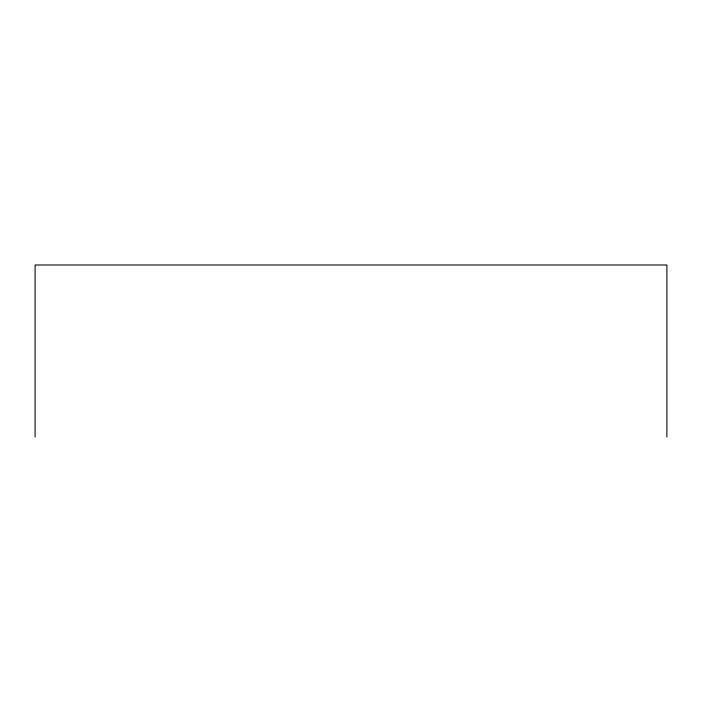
<?xml version="1.0" encoding="UTF-8"?>
<svg xmlns="http://www.w3.org/2000/svg" width="702" height="702" viewBox="0 0 702 702"><rect width="100%" height="100%" fill="white"/><g stroke="black" fill="none" stroke-linecap="round" stroke-linejoin="round"><path stroke-width="1.05" d="M666.9 437.013L666.9 264.987L35.1 264.987L35.1 437.013"/></g></svg>
